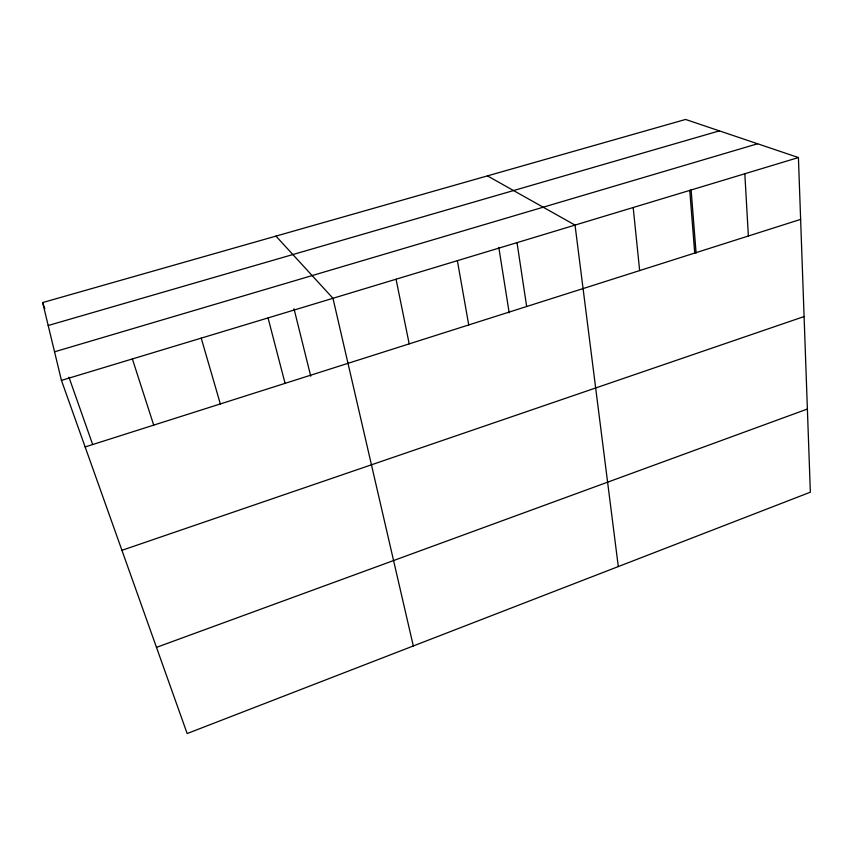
<?xml version="1.0" encoding="UTF-8"?>
<svg xmlns="http://www.w3.org/2000/svg" width="853" height="853" viewBox="0 0 853 853"><rect width="100%" height="100%" fill="white"/><g stroke="black" fill="none" stroke-linecap="round" stroke-linejoin="round"><path stroke-width="1.28" d="M156.483 647.363L807.386 409.035M121.926 550.313L804.08 316.559M85.129 446.94L800.615 219.392M61.448 380.395L798.419 157.549L810.35 492.192L187.159 733.548L61.448 380.395L42.65 302.559L685.567 119.452L798.419 157.549M54.539 351.809L757.592 143.762M48.184 325.505L719.388 130.861M487.436 175.878L575.029 225.096L618.297 566.584M275.956 236.11L332.969 298.294L413.31 645.966M42.65 302.559L44.846 308.797M68.954 377.218L92.636 444.445M132.375 358.953L153.721 425.125M201.212 338.129L220.341 403.938M268.055 317.924L285.073 383.349M294.008 308.786L310.748 376.184M396.048 279.219L409.195 343.876M457.379 260.677L468.734 324.94M498.792 247.381L509.188 312.806M517.014 242.636L526.664 306.515M633.193 207.503L639.654 270.582M691.101 189.729L696.091 253.096M689.757 190.4L694.726 253.064M744.818 173.756L748.369 236.004"/></g></svg>
